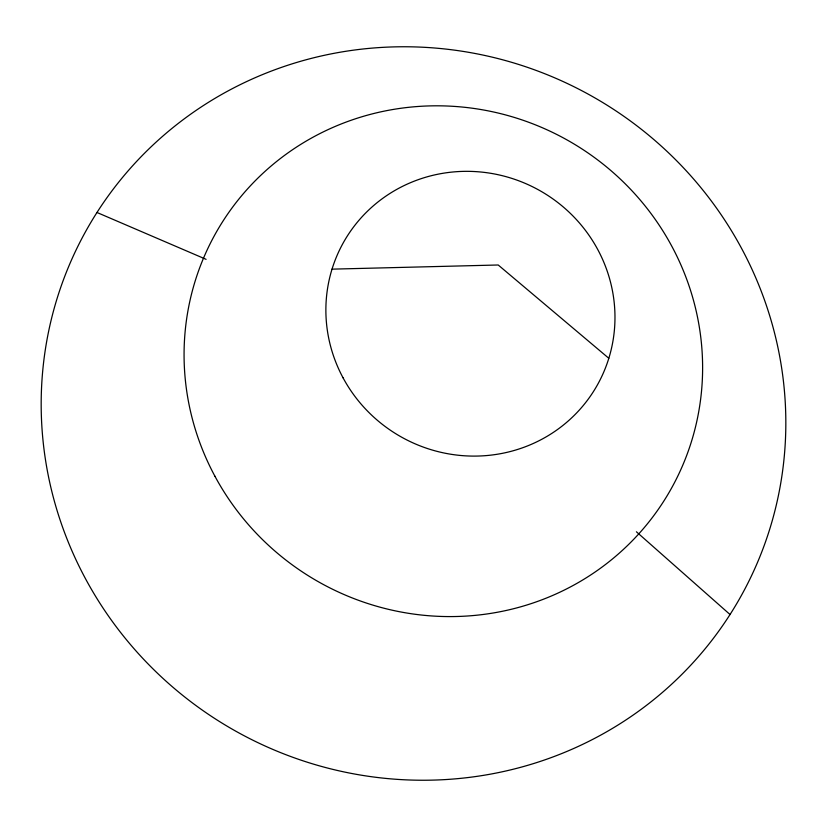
<?xml version="1.0" encoding="UTF-8"?>
<svg xmlns="http://www.w3.org/2000/svg" width="827" height="827" viewBox="0 0 827 827"><rect width="100%" height="100%" fill="white"/><g stroke="black" fill="none" stroke-linecap="round" stroke-linejoin="round"><path stroke-width="1.24" d="M332.02 269.147L498.205 264.991L608.817 358.277M96.966 212.477L206.099 259.337M636.397 531.782L730.034 614.523A374.993 364.014 29.7 0 1 85.45 578.631A374.993 364.014 29.7 0 1 425.016 47.346A374.993 364.014 29.7 0 1 730.034 614.523M343.06 377.825A145.583 141.324 29.7 0 0 593.31 391.76A145.583 141.324 29.7 0 0 474.884 171.561A145.583 141.324 29.7 0 0 343.06 377.825M214.896 476.187A261.125 253.486 29.7 0 0 663.761 501.172A261.125 253.486 29.7 0 0 451.356 106.218A261.125 253.486 29.7 0 0 214.896 476.187"/></g></svg>
